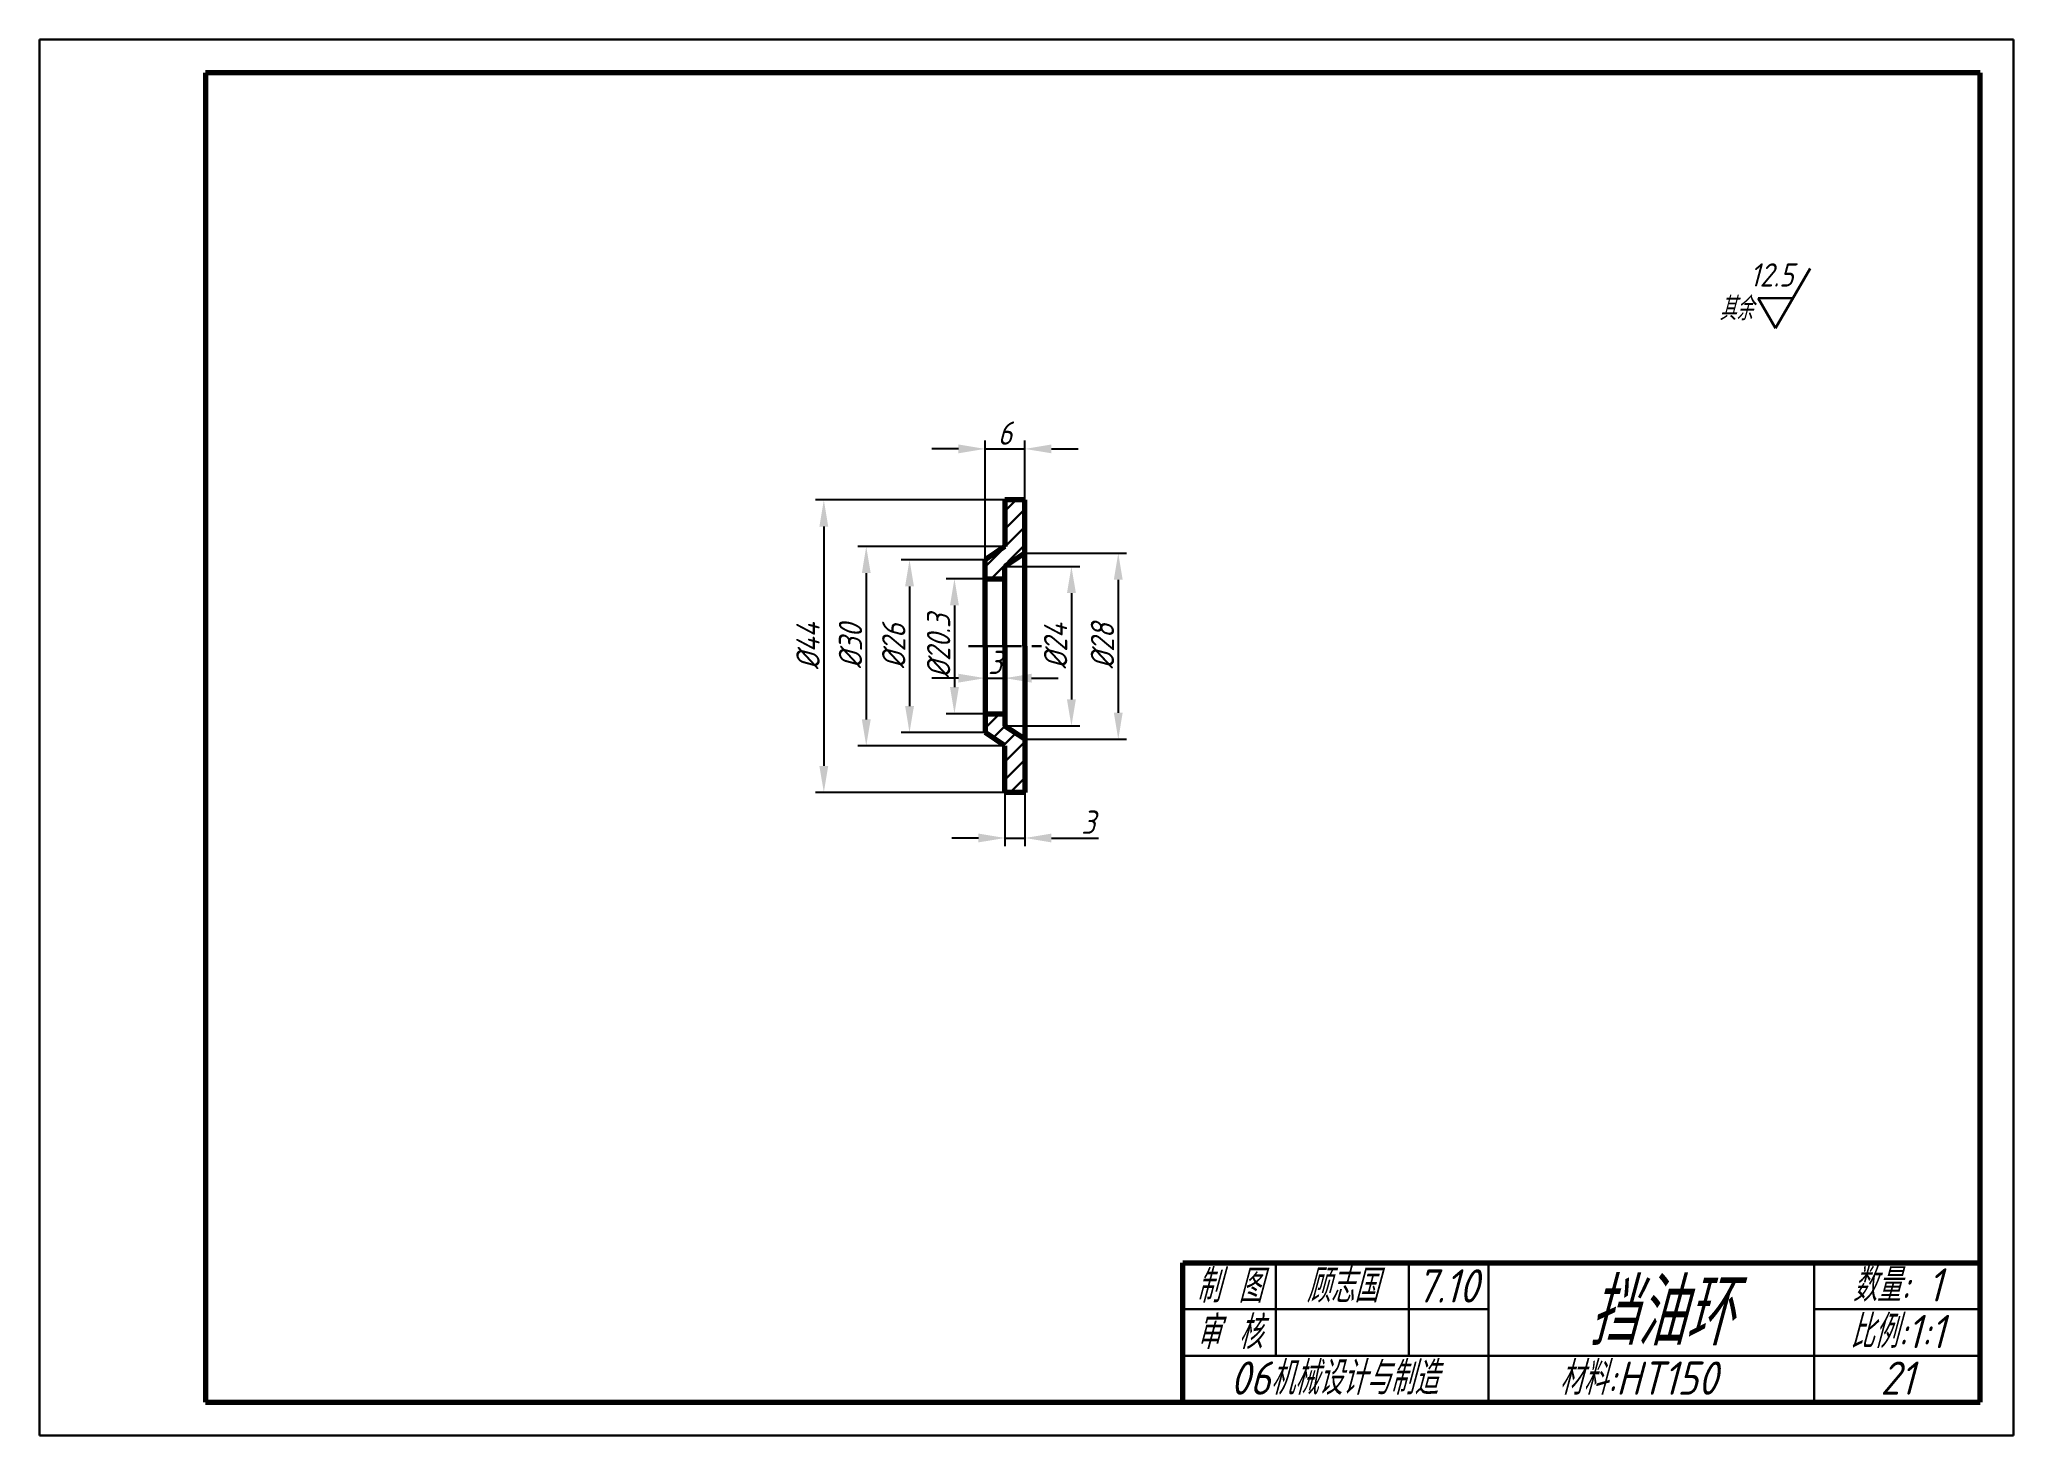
# Model space of a CAD drawing. Header units: millimetres. Extents: x -50 to 247, y 75 to 285.
import ezdxf

# ---------------------------------------------------------------- set-up
doc = ezdxf.new("R2010")
doc.units = ezdxf.units.MM
doc.header["$LTSCALE"] = 0.125
doc.linetypes.add('CENTERX2', pattern=[101.6, 63.5, -12.7, 12.7, -12.7])
for name, color, linetype, lineweight in [('文字', 6, 'Continuous', 30), ('标注线', 5, 'Continuous', 30), ('点划线', 3, 'CENTERX2', 30), ('粗实线', 7, 'Continuous', 70), ('细实线', 2, 'Continuous', 30)]:
    doc.layers.add(name, color=color, linetype=linetype, lineweight=lineweight)
doc.styles.add('样式 1', font='gbeitc.shx', dxfattribs={"bigfont": 'gbcbig.shx'})
doc.dimstyles.new('ISO-25', dxfattribs={"dimtxt": 3.5, "dimasz": 4, "dimexe": 1.25, "dimexo": 0, "dimtad": 1, "dimdsep": 46, "dimtxsty": '样式 1', "dimcen": 2.5, "dimadec": 0, "dimazin": 0, "dimtfac": 1, "dimtmove": 0, "dimatfit": 3, "dimfxl": 0, "dimtolj": 1, "dimarcsym": 0})

# ---------------------------------------------------------------- blocks, each defined once
blk = doc.blocks.new('*D2')
at = {"layer": 'Defpoints', "color": 0}
for p in [(92.02, 203.39), (87.42, 183.09), (92.02, 183.09)]:
    blk.add_point(p, dxfattribs=at)
at = {"layer": '标注线', "color": 0, "lineweight": -2}
for p, q in [((92.02, 203.39), (86.17, 203.39)), ((87.42, 199.39), (87.42, 187.09)), ((92.02, 183.09), (86.17, 183.09))]:
    blk.add_line(p, q, dxfattribs=at)
at = {"layer": '标注线', "color": 0}
for points in [[(86.75, 199.39), (88.09, 199.39), (87.42, 203.39)], [(86.75, 187.09), (88.09, 187.09), (87.42, 183.09)]]:
    blk.add_solid(points, dxfattribs=at)
at = {"layer": '标注线', "color": 0, "insert": (85.04, 193.24), "char_height": 3.5, "attachment_point": 5, "rotation": 90, "style": '样式 1'}
blk.add_mtext('\\A1;%%c20.3', dxfattribs=at)
blk = doc.blocks.new('_None')
blk = doc.blocks.new('*D3')
at = {"layer": 'Defpoints', "color": 0}
for p in [(92.02, 206.24), (80.66, 180.24), (92.02, 180.24)]:
    blk.add_point(p, dxfattribs=at)
at = {"layer": '标注线', "color": 0, "lineweight": -2}
for p, q in [((92.02, 206.24), (79.41, 206.24)), ((80.66, 202.24), (80.66, 184.24)), ((92.02, 180.24), (79.41, 180.24))]:
    blk.add_line(p, q, dxfattribs=at)
at = {"layer": '标注线', "color": 0}
for points in [[(80, 202.24), (81.33, 202.24), (80.66, 206.24)], [(80, 184.24), (81.33, 184.24), (80.66, 180.24)]]:
    blk.add_solid(points, dxfattribs=at)
at = {"layer": '标注线', "color": 0, "insert": (78.29, 193.24), "char_height": 3.5, "attachment_point": 5, "rotation": 90, "style": '样式 1'}
blk.add_mtext('\\A1;%%c26', dxfattribs=at)
blk = doc.blocks.new('*D4')
at = {"layer": 'Defpoints', "color": 0}
for p in [(95.02, 208.24), (74.15, 178.24), (95.02, 178.24)]:
    blk.add_point(p, dxfattribs=at)
at = {"layer": '标注线', "color": 0, "lineweight": -2}
for p, q in [((95.02, 208.24), (72.9, 208.24)), ((74.15, 204.24), (74.15, 182.24)), ((95.02, 178.24), (72.9, 178.24))]:
    blk.add_line(p, q, dxfattribs=at)
at = {"layer": '标注线', "color": 0}
for points in [[(73.49, 204.24), (74.82, 204.24), (74.15, 208.24)], [(73.49, 182.24), (74.82, 182.24), (74.15, 178.24)]]:
    blk.add_solid(points, dxfattribs=at)
at = {"layer": '标注线', "color": 0, "insert": (71.78, 193.24), "char_height": 3.5, "attachment_point": 5, "rotation": 90, "style": '样式 1'}
blk.add_mtext('\\A1;%%c30', dxfattribs=at)
blk = doc.blocks.new('*D5')
at = {"layer": 'Defpoints', "color": 0}
for p in [(95.02, 215.24), (67.77, 171.24), (95.02, 171.24)]:
    blk.add_point(p, dxfattribs=at)
at = {"layer": '标注线', "color": 0, "lineweight": -2}
for p, q in [((95.02, 215.24), (66.52, 215.24)), ((67.77, 211.24), (67.77, 175.24)), ((95.02, 171.24), (66.52, 171.24))]:
    blk.add_line(p, q, dxfattribs=at)
at = {"layer": '标注线', "color": 0}
for points in [[(67.1, 211.24), (68.43, 211.24), (67.77, 215.24)], [(67.1, 175.24), (68.43, 175.24), (67.77, 171.24)]]:
    blk.add_solid(points, dxfattribs=at)
at = {"layer": '标注线', "color": 0, "insert": (65.39, 193.24), "char_height": 3.5, "attachment_point": 5, "rotation": 90, "style": '样式 1'}
blk.add_mtext('\\A1;%%c44', dxfattribs=at)
blk = doc.blocks.new('*D6')
at = {"layer": 'Defpoints', "color": 0}
for p in [(95.02, 205.24), (95.03, 181.24), (105.02, 181.24)]:
    blk.add_point(p, dxfattribs=at)
at = {"layer": '标注线', "color": 0, "lineweight": -2}
for p, q in [((95.02, 205.24), (106.27, 205.24)), ((105.02, 201.24), (105.02, 185.24)), ((95.03, 181.24), (106.27, 181.24))]:
    blk.add_line(p, q, dxfattribs=at)
at = {"layer": '标注线', "color": 0}
for points in [[(104.35, 201.24), (105.69, 201.24), (105.02, 205.24)], [(104.35, 185.24), (105.69, 185.24), (105.02, 181.24)]]:
    blk.add_solid(points, dxfattribs=at)
at = {"layer": '标注线', "color": 0, "insert": (102.64, 193.24), "char_height": 3.5, "attachment_point": 5, "rotation": 90, "style": '样式 1'}
blk.add_mtext('\\A1;%%c24', dxfattribs=at)
blk = doc.blocks.new('*D7')
at = {"layer": 'Defpoints', "color": 0}
for p in [(98.02, 207.24), (98.02, 179.24), (112.07, 179.24)]:
    blk.add_point(p, dxfattribs=at)
at = {"layer": '标注线', "color": 0, "lineweight": -2}
for p, q in [((98.02, 207.24), (113.32, 207.24)), ((112.07, 203.24), (112.07, 183.24)), ((98.02, 179.24), (113.32, 179.24))]:
    blk.add_line(p, q, dxfattribs=at)
at = {"layer": '标注线', "color": 0}
for points in [[(111.4, 203.24), (112.73, 203.24), (112.07, 207.24)], [(111.4, 183.24), (112.73, 183.24), (112.07, 179.24)]]:
    blk.add_solid(points, dxfattribs=at)
at = {"layer": '标注线', "color": 0, "insert": (109.69, 193.24), "char_height": 3.5, "attachment_point": 5, "rotation": 90, "style": '样式 1'}
blk.add_mtext('\\A1;%%c28', dxfattribs=at)
blk = doc.blocks.new('*D8')
at = {"layer": 'Defpoints', "color": 0}
for p in [(92.02, 193.24), (95.02, 193.24), (95.02, 188.44)]:
    blk.add_point(p, dxfattribs=at)
at = {"layer": '标注线', "color": 0, "lineweight": -2}
for p, q in [((92.02, 193.24), (92.02, 187.19)), ((95.02, 193.24), (95.02, 187.19)), ((88.02, 188.44), (84.02, 188.44)), ((92.02, 188.44), (95.02, 188.44)), ((99.02, 188.44), (103.02, 188.44))]:
    blk.add_line(p, q, dxfattribs=at)
at = {"layer": '标注线', "color": 0}
for points in [[(88.02, 189.1), (88.02, 187.77), (92.02, 188.44)], [(99.02, 189.1), (99.02, 187.77), (95.02, 188.44)]]:
    blk.add_solid(points, dxfattribs=at)
at = {"layer": '标注线', "color": 0, "insert": (93.52, 190.81), "char_height": 3.5, "attachment_point": 5, "style": '样式 1'}
blk.add_mtext('\\A1;3', dxfattribs=at)
blk = doc.blocks.new('*D9')
at = {"layer": 'Defpoints', "color": 0}
for p in [(95.02, 171.24), (98.02, 171.24), (98.02, 164.39)]:
    blk.add_point(p, dxfattribs=at)
at = {"layer": '标注线', "color": 0, "lineweight": -2}
for p, q in [((95.02, 171.24), (95.02, 163.14)), ((98.02, 171.24), (98.02, 163.14)), ((91.02, 164.39), (87.02, 164.39)), ((95.02, 164.39), (98.02, 164.39)), ((102.02, 164.39), (109.1, 164.39))]:
    blk.add_line(p, q, dxfattribs=at)
at = {"layer": '标注线', "color": 0}
for points in [[(91.02, 165.06), (91.02, 163.73), (95.02, 164.39)], [(102.02, 165.06), (102.02, 163.73), (98.02, 164.39)]]:
    blk.add_solid(points, dxfattribs=at)
at = {"layer": '标注线', "color": 0, "insert": (107.56, 166.77), "char_height": 3.5, "attachment_point": 5, "style": '样式 1'}
blk.add_mtext('\\A1;3', dxfattribs=at)
blk = doc.blocks.new('*D10')
at = {"layer": 'Defpoints', "color": 0}
for p in [(98.02, 222.92), (98.02, 215.24), (92.02, 206.24)]:
    blk.add_point(p, dxfattribs=at)
at = {"layer": '标注线', "color": 0, "lineweight": -2}
for p, q in [((88.02, 222.92), (84.02, 222.92)), ((92.02, 206.24), (92.02, 224.17)), ((92.02, 222.92), (98.02, 222.92)), ((98.02, 215.24), (98.02, 224.17)), ((102.02, 222.92), (106.02, 222.92))]:
    blk.add_line(p, q, dxfattribs=at)
at = {"layer": '标注线', "color": 0}
for points in [[(88.02, 223.59), (88.02, 222.26), (92.02, 222.92)], [(102.02, 223.59), (102.02, 222.26), (98.02, 222.92)]]:
    blk.add_solid(points, dxfattribs=at)
at = {"layer": '标注线', "color": 0, "insert": (95.02, 225.3), "char_height": 3.5, "attachment_point": 5, "style": '样式 1'}
blk.add_mtext('\\A1;6', dxfattribs=at)
blk = doc.blocks.new('新块3')
at = {"layer": '标注线'}
for p, q in [((0, 0), (5.2, 9)), ((2.6, 4.5), (-2.6, 4.5)), ((-2.6, 4.5), (0, 0))]:
    blk.add_line(p, q, dxfattribs=at)
at = {"layer": '标注线', "style": '样式 1'}
blk.add_attdef('CCD', (-3.88, 6.26), '', height=3.5, dxfattribs=at)

msp = doc.modelspace()

# ---------------------------------------------------------------- linework, layer by layer
at = {"layer": '点划线'}
msp.add_line((89.557, 193.239), (100.497, 193.239), dxfattribs=at)
at = {"layer": '粗实线'}
for p, q in [((241.761, 279.51), (-25.239, 279.51)), ((-25.239, 279.51), (-25.239, 79.51)), ((241.761, 79.51), (241.761, 279.51)), ((98.023, 215.239), (95.023, 215.239)), ((95.023, 215.239), (95.023, 208.239)), ((98.023, 193.239), (98.023, 215.239)), ((95.023, 208.239), (92.023, 206.239)), ((92.023, 193.239), (92.023, 206.239)), ((98.023, 207.239), (95.023, 205.239)), ((95.023, 193.239), (95.023, 205.239)), ((92.023, 203.389), (95.023, 203.389)), ((92.023, 193.239), (92.023, 180.239)), ((95.023, 193.239), (95.023, 181.239)), ((98.023, 193.239), (98.023, 171.239)), ((92.023, 183.089), (95.023, 183.089)), ((98.023, 179.239), (95.023, 181.239)), ((95.023, 178.239), (92.023, 180.239)), ((95.023, 171.239), (95.023, 178.239)), ((98.023, 171.239), (95.023, 171.239)), ((121.761, 100.51), (241.761, 100.51)), ((121.761, 79.51), (121.761, 100.51)), ((216.761, 100.51), (241.761, 100.51)), ((216.761, 100.51), (216.761, 100.51)), ((-25.239, 79.51), (241.761, 79.51))]:
    msp.add_line(p, q, dxfattribs=at)
at = {"layer": '细实线'}
for p, q in [((246.761, 284.51), (-50.239, 284.51)), ((-50.239, 284.51), (-50.239, 74.51)), ((246.761, 74.51), (246.761, 284.51)), ((95.023, 213.563), (96.7, 215.239)), ((95.023, 210.869), (98.023, 213.869)), ((92.023, 205.175), (98.023, 211.175)), ((92.932, 203.389), (98.023, 208.48)), ((92.023, 180.928), (94.184, 183.089)), ((93.226, 179.437), (95.026, 181.236)), ((94.843, 178.359), (96.643, 180.159)), ((95.023, 175.846), (98.023, 178.846)), ((95.023, 173.152), (98.023, 176.152)), ((95.805, 171.239), (98.023, 173.457)), ((135.761, 100.51), (135.761, 86.51)), ((155.761, 100.51), (155.761, 86.51)), ((167.761, 100.51), (167.761, 79.51)), ((216.761, 100.51), (216.761, 79.51)), ((121.761, 93.51), (167.761, 93.51)), ((216.761, 93.51), (241.761, 93.51)), ((241.761, 86.51), (121.761, 86.51)), ((-50.239, 74.51), (246.761, 74.51))]:
    msp.add_line(p, q, dxfattribs=at)

# ---------------------------------------------------------------- block references
at = {"layer": '标注线'}
msp.add_blockref('新块3', (210.957, 241.085), dxfattribs=at).add_auto_attribs({'CCD': '12.5'})

# ---------------------------------------------------------------- texts
at = {"layer": '文字', "char_height": 5, "attachment_point": 5, "style": '样式 1'}
for s, insert, width in [('制 图', (128.761, 97.01), 14), ('顾志国', (145.741, 97.01), 14), ('7.10', (161.602, 97.01), 14), ('数量: 1', (229.261, 97.145), 25), ('审 核', (128.761, 90.01), 14), ('比例:1:1', (229.261, 90.145), 25), ('06机械设计与制造', (144.534, 83.145), 35.72672), ('材料:HT150', (190.293, 83.145), 25), ('21', (229.261, 83.145), 25)]:
    msp.add_mtext(s, dxfattribs=dict(at, insert=insert, width=width))
at = {"layer": '文字', "insert": (193.584, 93.055), "char_height": 10, "attachment_point": 5, "style": '样式 1'}
msp.add_mtext('挡油环', dxfattribs=at)
at = {"layer": '标注线', "insert": (202.503, 245.777), "char_height": 3.5, "width": 18.1623, "attachment_point": 1, "style": '样式 1'}
msp.add_mtext('其余', dxfattribs=at)

# ---------------------------------------------------------------- dimensions: what is measured, and where the dimension line sits
at = {"layer": '标注线'}
for base, p1, p2, picture, middle in [((98.023, 222.924), (92.023, 206.239), (98.023, 215.239), '*D10', (95.023, 225.299)), ((98.023, 164.395), (95.023, 171.239), (98.023, 171.239), '*D9', (107.56, 166.77))]:
    dim = msp.add_linear_dim(base=base, p1=p1, p2=p2, dimstyle='ISO-25', override={"dimldrblk": 'None'}, dxfattribs=at)
    dim.commit()
    dim.dimension.update_dxf_attribs({"geometry": picture, "text_midpoint": middle})
for base, p1, p2, picture, middle in [((67.765, 171.239), (95.023, 215.239), (95.023, 171.239), '*D5', (65.39, 193.239)), ((74.153, 178.239), (95.023, 208.239), (95.023, 178.239), '*D4', (71.778, 193.239)), ((80.664, 180.239), (92.023, 206.239), (92.023, 180.239), '*D3', (78.289, 193.239)), ((105.019, 181.236), (95.023, 205.239), (95.026, 181.236), '*D6', (102.644, 193.238)), ((112.066, 179.239), (98.023, 207.239), (98.023, 179.239), '*D7', (109.691, 193.239)), ((87.42, 183.089), (92.023, 203.389), (92.023, 183.089), '*D2', (85.045, 193.239))]:
    dim = msp.add_linear_dim(base=base, p1=p1, p2=p2, angle=90, text='%%c<>', dimstyle='ISO-25', override={"dimldrblk": 'None'}, dxfattribs=at)
    dim.commit()
    dim.dimension.update_dxf_attribs({"geometry": picture, "text_midpoint": middle})
dim = msp.add_linear_dim(base=(95.023, 188.435), p1=(92.023, 193.239), p2=(95.023, 193.239), dimstyle='ISO-25', override={"dimldrblk": 'None'}, dxfattribs=at)
dim.commit()
dim.dimension.update_dxf_attribs({"geometry": '*D8', "text_midpoint": (93.523, 188.435), "dimtype": 160})

doc.saveas('drawing.dxf')
